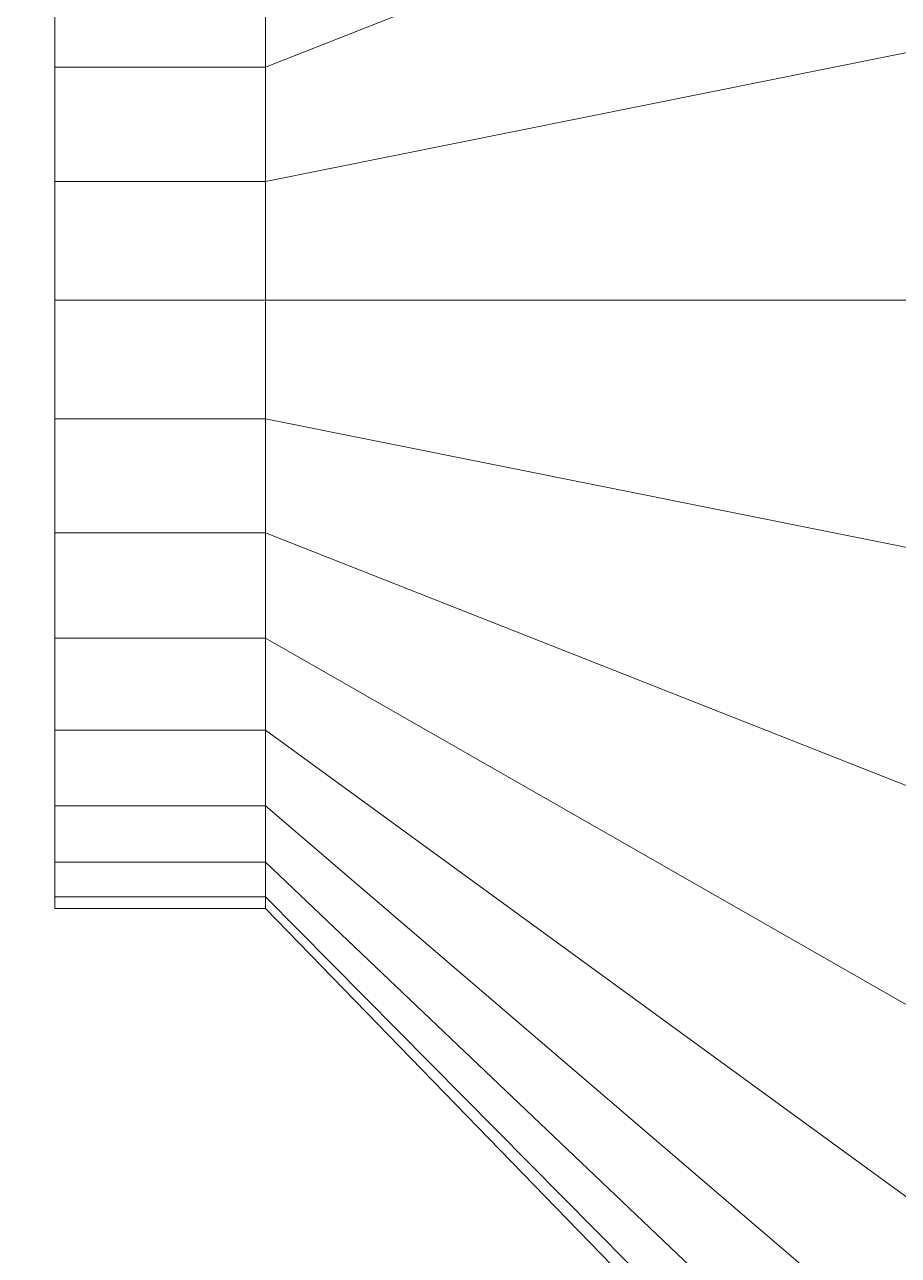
# Model space of a CAD drawing. Header units: millimetres. Extents: x -92759 to 184353, y -15225 to 86714.
# Drawn here: x -61013.5 to -60905.7, y 62449.7 to 62601.5 of the extents above; entities that cross this region are included whole.
import ezdxf

# ---------------------------------------------------------------- set-up
doc = ezdxf.new("R2010")
doc.units = ezdxf.units.MM
doc.layers.add('A-PATT-CONC', color=8, linetype='Continuous')
doc.layers.add('M-ACMV_FCU', color=5, linetype='Continuous')
doc.layers.add('HFI 9MM FPB', color=94, linetype='Continuous', lineweight=5)
doc.layers.add('M-ACMV_FAF', color=86, linetype='Continuous', lineweight=9)

# ---------------------------------------------------------------- blocks, each defined once
blk = doc.blocks.new('RCP_B8L1')
at = {"layer": 'A-PATT-CONC'}
h = blk.add_hatch(dxfattribs=at)
h.set_pattern_fill('ANSI37', color=256, scale=189, angle=45)
h.set_pattern_definition([(90, (-11079.05, 490686.7), (-600.075, 0), []), (180, (-11079.05, 490686.7), (-6e-14, -600.075), [])])
h.paths.add_polyline_path([(-11079.04966, 490686.70958), (-5679.04966, 490686.70958), (-5679.04966, 488886.70958), (-11079.04966, 488886.70958)])
at = {"layer": 'HFI 9MM FPB'}
h = blk.add_hatch(dxfattribs=at)
h.set_pattern_fill('ANSI33', color=256, scale=50)
h.paths.add_polyline_path([(-11179.04966, 491011.70958), (-11179.04966, 488411.70958), (-12778.04792, 488411.70958), (-12778.04792, 486161.70958), (-5579.04966, 486161.70958), (-5579.04966, 487961.70958), (-6029.04966, 487961.70958), (-6029.04966, 488561.70958), (-5579.04966, 488561.70958), (-5579.04966, 491011.70958)])
h.paths.add_polyline_path([(-12703.54879, 488186.70958), (-6103.54879, 488186.70958), (-6103.54879, 486386.70958), (-12703.54879, 486386.70958)], flags=16)
h.paths.add_polyline_path([(-11079.04966, 490686.70958), (-5679.04966, 490686.70958), (-5679.04966, 488886.70958), (-11079.04966, 488886.70958)], flags=16)
blk = doc.blocks.new('A$C7ee587d2')
at = {"layer": 'M-ACMV_FAF', "lineweight": 5, "invisible_edges": 14}
for points in [[(-254.251043, 104, 31.319129), (-255.5, 104, 44), (-265.5, 104, 44), (-264.058896, 104, 29.368226)], [(-255.5, 104, 44), (-254.251043, 104, 56.680871), (-264.058896, 104, 58.631774), (-265.5, 104, 44)], [(-250.55217, 104, 19.125577), (-254.251043, 104, 31.319129), (-264.058896, 104, 29.368226), (-259.790965, 104, 15.298743)], [(-254.251043, 104, 56.680871), (-250.55217, 104, 68.874423), (-259.790965, 104, 72.701257), (-264.058896, 104, 58.631774)], [(-244.545525, 104, 7.887935), (-250.55217, 104, 19.125577), (-259.790965, 104, 15.298743), (-252.860221, 104, 2.332233)], [(-250.55217, 104, 68.874423), (-244.545525, 104, 80.112065), (-252.860221, 104, 85.667767), (-259.790965, 104, 72.701257)], [(-236.461941, 104, -1.961941), (-244.545525, 104, 7.887935), (-252.860221, 104, 2.332233), (-243.533009, 104, -9.033009)], [(-244.545525, 104, 80.112065), (-236.461941, 104, 89.961941), (-243.533009, 104, 97.033009), (-252.860221, 104, 85.667767)], [(-226.612065, 104, -10.045525), (-236.461941, 104, -1.961941), (-243.533009, 104, -9.033009), (-232.167767, 104, -18.360221)], [(-236.461941, 104, 89.961941), (-226.612065, 104, 98.045525), (-232.167767, 104, 106.360221), (-243.533009, 104, 97.033009)], [(-215.374423, 104, -16.05217), (-226.612065, 104, -10.045525), (-232.167767, 104, -18.360221), (-219.201257, 104, -25.290965)], [(-226.612065, 104, 98.045525), (-215.374423, 104, 104.05217), (-219.201257, 104, 113.290965), (-232.167767, 104, 106.360221)], [(-203.180871, 104, -19.751043), (-215.374423, 104, -16.05217), (-219.201257, 104, -25.290965), (-205.131774, 104, -29.558896)], [(-215.374423, 104, 104.05217), (-203.180871, 104, 107.751043), (-205.131774, 104, 117.558896), (-219.201257, 104, 113.290965)], [(-190.5, 104, -21), (-203.180871, 104, -19.751043), (-205.131774, 104, -29.558896), (-190.5, 104, -31)], [(-203.180871, 104, 107.751043), (-190.5, 104, 109), (-190.5, 104, 119), (-205.131774, 104, 117.558896)], [(-190.5, 104, 109), (-177.819129, 104, 107.751043), (-175.868226, 104, 117.558896), (-190.5, 104, 119)], [(-177.819129, 104, -19.751043), (-190.5, 104, -21), (-190.5, 104, -31), (-175.868226, 104, -29.558896)], [(-177.819129, 104, 107.751043), (-165.625577, 104, 104.05217), (-161.798743, 104, 113.290965), (-175.868226, 104, 117.558896)], [(-165.625577, 104, -16.05217), (-177.819129, 104, -19.751043), (-175.868226, 104, -29.558896), (-161.798743, 104, -25.290965)], [(-165.625577, 104, 104.05217), (-154.387935, 104, 98.045525), (-148.832233, 104, 106.360221), (-161.798743, 104, 113.290965)], [(-154.387935, 104, -10.045525), (-165.625577, 104, -16.05217), (-161.798743, 104, -25.290965), (-148.832233, 104, -18.360221)]]:
    blk.add_3dface(points, dxfattribs=at)
at = {"layer": 'M-ACMV_FAF', "lineweight": 5}
mesh = blk.add_polymesh((2, 32), dxfattribs=dict(at, n_close=True))
for k, corner in enumerate([(-190.5, 78, 119), (-175.868226, 78, 117.558896), (-161.798743, 78, 113.290965), (-148.832233, 78, 106.360221), (-137.466991, 78, 97.033009), (-128.139779, 78, 85.667767), (-121.209035, 78, 72.701257), (-116.941104, 78, 58.631774), (-115.5, 78, 44), (-116.941104, 78, 29.368226), (-121.209035, 78, 15.298743), (-128.139779, 78, 2.332233), (-137.466991, 78, -9.033009), (-148.832233, 78, -18.360221), (-161.798743, 78, -25.290965), (-175.868226, 78, -29.558896), (-190.5, 78, -31), (-205.131774, 78, -29.558896), (-219.201257, 78, -25.290965), (-232.167767, 78, -18.360221), (-243.533009, 78, -9.033009), (-252.860221, 78, 2.332233), (-259.790965, 78, 15.298743), (-264.058896, 78, 29.368226), (-265.5, 78, 44), (-264.058896, 78, 58.631774), (-259.790965, 78, 72.701257), (-252.860221, 78, 85.667767), (-243.533009, 78, 97.033009), (-232.167767, 78, 106.360221), (-219.201257, 78, 113.290965), (-205.131774, 78, 117.558896), (-190.5, 104, 119), (-175.868226, 104, 117.558896), (-161.798743, 104, 113.290965), (-148.832233, 104, 106.360221), (-137.466991, 104, 97.033009), (-128.139779, 104, 85.667767), (-121.209035, 104, 72.701257), (-116.941104, 104, 58.631774), (-115.5, 104, 44), (-116.941104, 104, 29.368226), (-121.209035, 104, 15.298743), (-128.139779, 104, 2.332233), (-137.466991, 104, -9.033009), (-148.832233, 104, -18.360221), (-161.798743, 104, -25.290965), (-175.868226, 104, -29.558896), (-190.5, 104, -31), (-205.131774, 104, -29.558896), (-219.201257, 104, -25.290965), (-232.167767, 104, -18.360221), (-243.533009, 104, -9.033009), (-252.860221, 104, 2.332233), (-259.790965, 104, 15.298743), (-264.058896, 104, 29.368226), (-265.5, 104, 44), (-264.058896, 104, 58.631774), (-259.790965, 104, 72.701257), (-252.860221, 104, 85.667767), (-243.533009, 104, 97.033009), (-232.167767, 104, 106.360221), (-219.201257, 104, 113.290965), (-205.131774, 104, 117.558896)]):
    mesh.set_mesh_vertex(divmod(k, 32), corner)
mesh = blk.add_polymesh((2, 32), dxfattribs=dict(at, n_close=True))
for k, corner in enumerate([(-190.5, -7.5, 207), (-158.700278, -7.5, 203.868001), (-128.122601, -7.5, 194.592364), (-99.942052, -7.5, 179.529547), (-75.241595, -7.5, 159.258405), (-54.970453, -7.5, 134.557948), (-39.907636, -7.5, 106.377399), (-30.631999, -7.5, 75.799722), (-27.5, -7.5, 44), (-30.631999, -7.5, 12.200278), (-39.907636, -7.5, -18.377399), (-54.970453, -7.5, -46.557948), (-75.241595, -7.5, -71.258405), (-99.942052, -7.5, -91.529547), (-128.122601, -7.5, -106.592364), (-158.700278, -7.5, -115.868001), (-190.5, -7.5, -119), (-222.299722, -7.5, -115.868001), (-252.877399, -7.5, -106.592364), (-281.057948, -7.5, -91.529547), (-305.758405, -7.5, -71.258405), (-326.029547, -7.5, -46.557948), (-341.092364, -7.5, -18.377399), (-350.368001, -7.5, 12.200278), (-353.5, -7.5, 44), (-350.368001, -7.5, 75.799722), (-341.092364, -7.5, 106.377399), (-326.029547, -7.5, 134.557948), (-305.758405, -7.5, 159.258405), (-281.057948, -7.5, 179.529547), (-252.877399, -7.5, 194.592364), (-222.299722, -7.5, 203.868001), (-190.5, 78, 119), (-175.868226, 78, 117.558896), (-161.798743, 78, 113.290965), (-148.832233, 78, 106.360221), (-137.466991, 78, 97.033009), (-128.139779, 78, 85.667767), (-121.209035, 78, 72.701257), (-116.941104, 78, 58.631774), (-115.5, 78, 44), (-116.941104, 78, 29.368226), (-121.209035, 78, 15.298743), (-128.139779, 78, 2.332233), (-137.466991, 78, -9.033009), (-148.832233, 78, -18.360221), (-161.798743, 78, -25.290965), (-175.868226, 78, -29.558896), (-190.5, 78, -31), (-205.131774, 78, -29.558896), (-219.201257, 78, -25.290965), (-232.167767, 78, -18.360221), (-243.533009, 78, -9.033009), (-252.860221, 78, 2.332233), (-259.790965, 78, 15.298743), (-264.058896, 78, 29.368226), (-265.5, 78, 44), (-264.058896, 78, 58.631774), (-259.790965, 78, 72.701257), (-252.860221, 78, 85.667767), (-243.533009, 78, 97.033009), (-232.167767, 78, 106.360221), (-219.201257, 78, 113.290965), (-205.131774, 78, 117.558896)]):
    mesh.set_mesh_vertex(divmod(k, 32), corner)
blk = doc.blocks.new('ACMV_B8L1_R9')
at = {"layer": 'M-ACMV_FAF', "lineweight": 5, "rotation": 90}
blk.add_blockref('A$C7ee587d2', (228897.28, -47196.59, 20.38), dxfattribs=at)

msp = doc.modelspace()

# ---------------------------------------------------------------- block references
at = {"layer": 'A-PATT-CONC', "color": 152, "true_color": 0x2776bb}
msp.add_blockref('RCP_B8L1', (-54803.97, -426920.47), dxfattribs=at)

# ---------------------------------------------------------------- next in the draw order: block references
at = {"layer": 'M-ACMV_FCU', "color": 5}
msp.add_blockref('ACMV_B8L1_R9', (-289803.02, 109954.6), dxfattribs=at)

doc.saveas('drawing.dxf')
